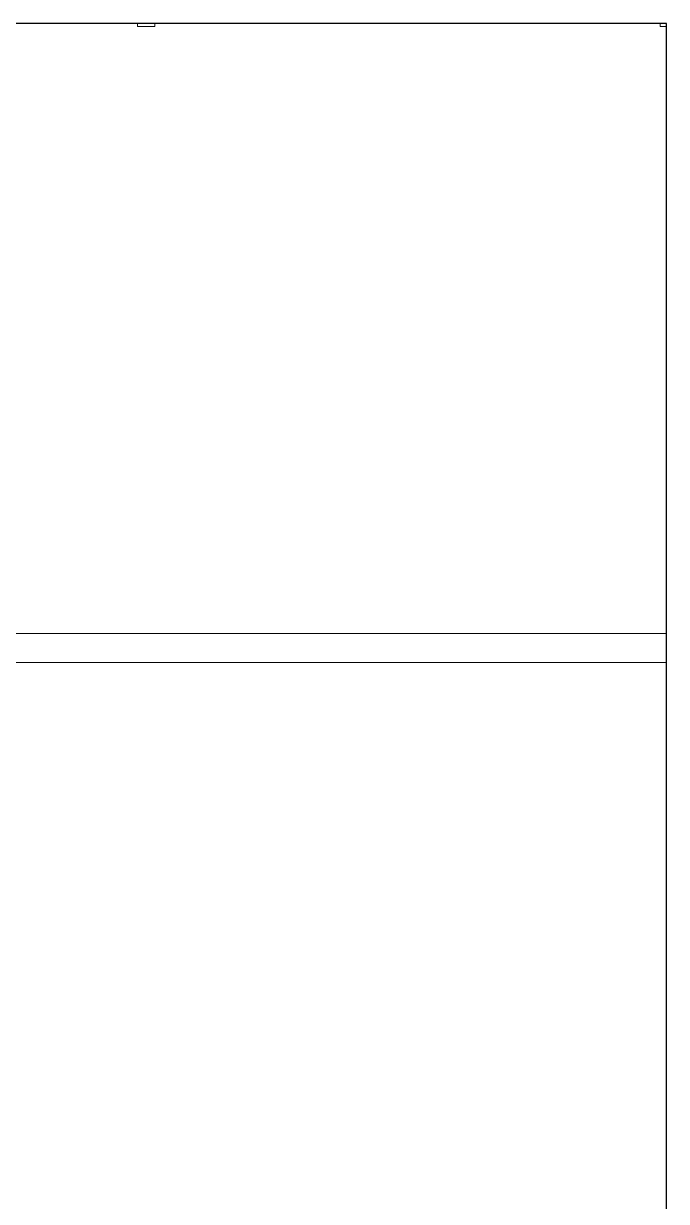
# Model space of a CAD drawing. Header units: millimetres. Extents: x 3056 to 110866, y 16649 to 58349.
# Drawn here: x 99794 to 110866, y 38066 to 58349 of the extents above; entities that cross this region are included whole.
import ezdxf

# ---------------------------------------------------------------- set-up
doc = ezdxf.new("R2010")
doc.units = ezdxf.units.MM
doc.layers.add('1', color=7, linetype='Continuous', true_color=0xffffff)

msp = doc.modelspace()

# ---------------------------------------------------------------- linework, layer by layer
at = {"layer": '1', "color": 143, "linetype": 'Continuous', "lineweight": 13}
for p, q in [((3056, 58349), (110866, 58349)), ((110866, 58349), (110866, 16649)), ((110866, 47849), (91386, 47849)), ((91386, 47349), (110866, 47349))]:
    msp.add_line(p, q, dxfattribs=at)
at = {"layer": '1', "color": 43, "linetype": 'Continuous', "lineweight": 13}
for p, q in [((3056, 58349), (110866, 58349)), ((3056, 58349), (110866, 58349)), ((110866, 58349), (110866, 16649)), ((110866, 58349), (110866, 16649))]:
    msp.add_line(p, q, dxfattribs=at)
at = {"layer": '1', "color": 43, "linetype": 'Continuous', "lineweight": 25}
for p, q in [((110866, 58349), (3056, 58349)), ((110866, 58349), (3056, 58349)), ((110866, 16649), (110866, 58349)), ((110866, 16649), (110866, 58349))]:
    msp.add_line(p, q, dxfattribs=at)
at = {"layer": '1', "color": 143, "linetype": 'Continuous', "lineweight": 25}
for p, q in [((110866, 58349), (95866, 58349)), ((110866, 16649), (110866, 58349))]:
    msp.add_line(p, q, dxfattribs=at)
at = {"layer": '1', "color": 9, "linetype": 'Continuous', "lineweight": 13}
for p, q in [((101756, 58349), (101756, 58299)), ((101756, 58299), (102056, 58299)), ((102056, 58299), (102056, 58349)), ((110756, 58349), (110756, 58299)), ((110756, 58299), (110866, 58299))]:
    msp.add_line(p, q, dxfattribs=at)

doc.saveas('drawing.dxf')
